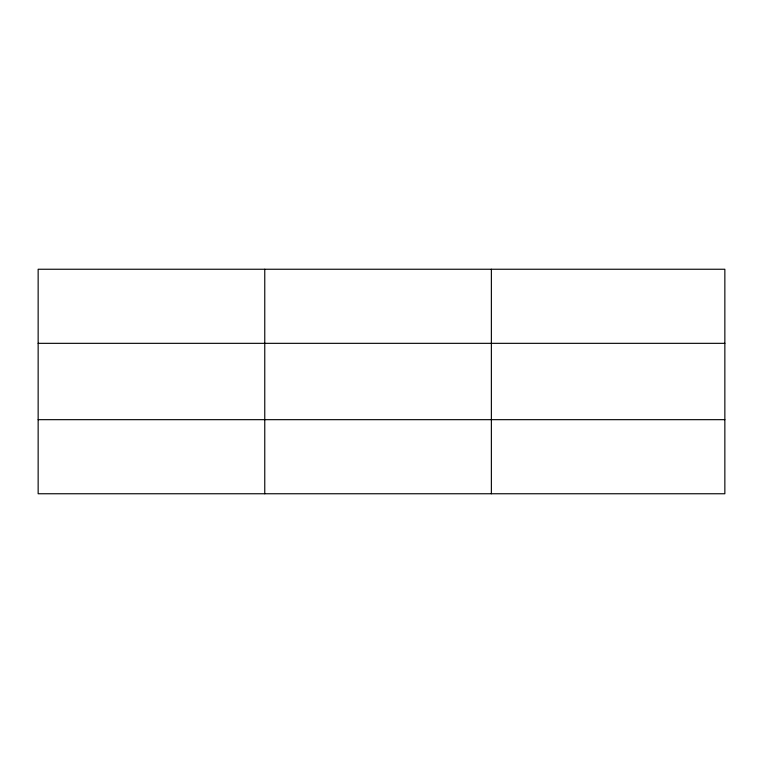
<?xml version="1.0" encoding="UTF-8"?>
<svg xmlns="http://www.w3.org/2000/svg" width="763" height="763" viewBox="0 0 763 763"><rect width="100%" height="100%" fill="white"/><g stroke="black" fill="none" stroke-linecap="round" stroke-linejoin="round"><path stroke-width="1.14" d="M264.761 269.244L264.761 493.756M491.372 269.244L491.372 493.756M724.85 343.331L724.85 269.244L38.15 269.244L38.15 493.756L724.85 493.756L724.85 343.331L38.15 343.331M38.15 419.669L724.85 419.669"/></g></svg>
